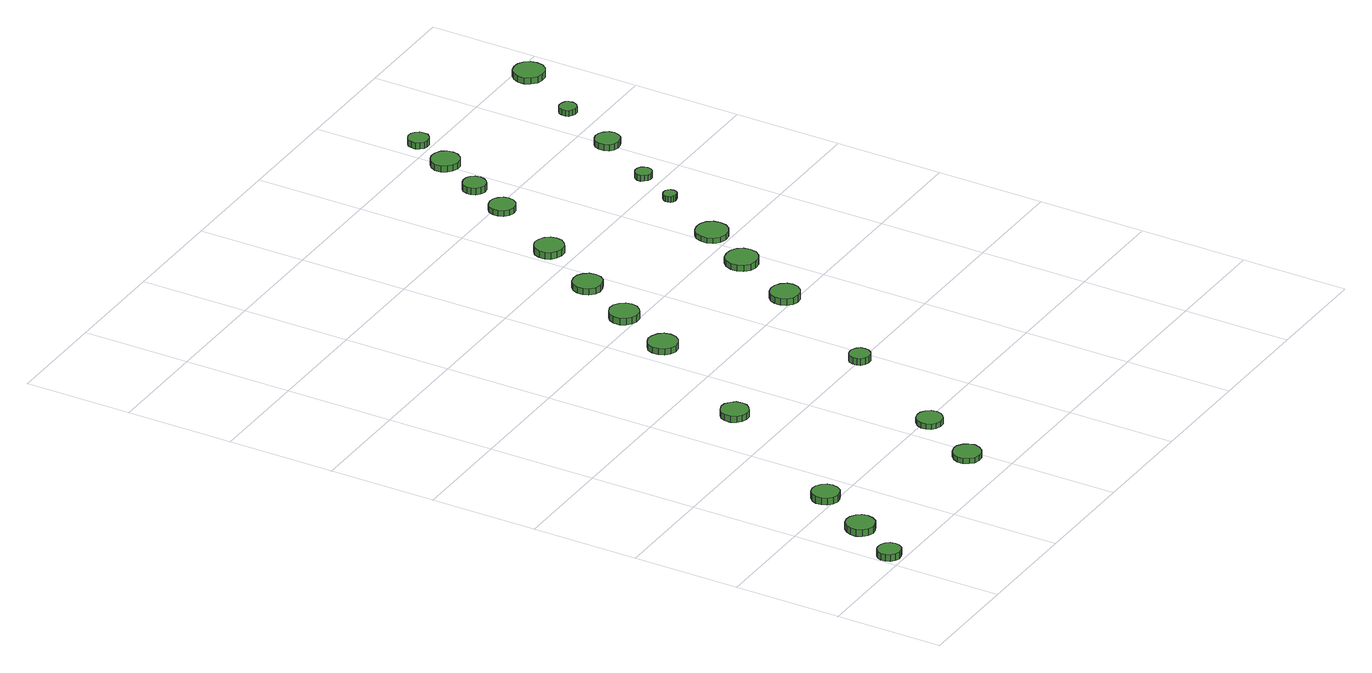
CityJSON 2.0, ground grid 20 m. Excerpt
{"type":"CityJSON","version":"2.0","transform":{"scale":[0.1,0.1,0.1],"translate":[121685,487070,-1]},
"CityObjects":{
"tree1":{"type":"SolitaryVegetationObject","attributes":{"function":"something"},"geometry":[{"type":"MultiSurface","lod":"1","boundaries":[[[0,1,2,3,4,5,6,7,8,9,10,11,12,13,14]],[[15,16,17,18,19,20,21,22,23,24,25,26,27,28,29]],[[0,29,28,1]],[[1,28,27,2]],[[2,27,26,3]],[[3,26,25,4]],[[4,25,24,5]],[[5,24,23,6]],[[6,23,22,7]],[[7,22,21,8]],[[8,21,20,9]],[[9,20,19,10]],[[10,19,18,11]],[[11,18,17,12]],[[12,17,16,13]],[[13,16,15,14]],[[14,15,29,0]]]}]},
"tree2":{"type":"SolitaryVegetationObject","attributes":{"function":"something"},"geometry":[{"type":"MultiSurface","lod":"1","boundaries":[[[30,31,32,33,34,35,36,37,38,39,40,41,42,43,44]],[[45,46,47,48,49,50,51,52,53,54,55,56,57,58,59]],[[30,59,58,31]],[[31,58,57,32]],[[32,57,56,33]],[[33,56,55,34]],[[34,55,54,35]],[[35,54,53,36]],[[36,53,52,37]],[[37,52,51,38]],[[38,51,50,39]],[[39,50,49,40]],[[40,49,48,41]],[[41,48,47,42]],[[42,47,46,43]],[[43,46,45,44]],[[44,45,59,30]]]}]},
"tree3":{"type":"SolitaryVegetationObject","attributes":{"function":"something"},"geometry":[{"type":"MultiSurface","lod":"1","boundaries":[[[60,61,62,63,64,65,66,67,68,69,70,71,72,73,74]],[[75,76,77,78,79,80,81,82,83,84,85,86,87,88,89]],[[60,89,88,61]],[[61,88,87,62]],[[62,87,86,63]],[[63,86,85,64]],[[64,85,84,65]],[[65,84,83,66]],[[66,83,82,67]],[[67,82,81,68]],[[68,81,80,69]],[[69,80,79,70]],[[70,79,78,71]],[[71,78,77,72]],[[72,77,76,73]],[[73,76,75,74]],[[74,75,89,60]]]}]},
"tree4":{"type":"SolitaryVegetationObject","attributes":{"function":"something"},"geometry":[{"type":"MultiSurface","lod":"1","boundaries":[[[90,91,92,93,94,95,96,97,98,99,100,101,102,103,104]],[[105,106,107,108,109,110,111,112,113,114,115,116,117,118,119]],[[90,119,118,91]],[[91,118,117,92]],[[92,117,116,93]],[[93,116,115,94]],[[94,115,114,95]],[[95,114,113,96]],[[96,113,112,97]],[[97,112,111,98]],[[98,111,110,99]],[[99,110,109,100]],[[100,109,108,101]],[[101,108,107,102]],[[102,107,106,103]],[[103,106,105,104]],[[104,105,119,90]]]}]},
"tree5":{"type":"SolitaryVegetationObject","attributes":{"function":"something"},"geometry":[{"type":"MultiSurface","lod":"1","boundaries":[[[120,121,122,123,124,125,126,127,128,129,130,131,132,133,134]],[[135,136,137,138,139,140,141,142,143,144,145,146,147,148,149]],[[120,149,148,121]],[[121,148,147,122]],[[122,147,146,123]],[[123,146,145,124]],[[124,145,144,125]],[[125,144,143,126]],[[126,143,142,127]],[[127,142,141,128]],[[128,141,140,129]],[[129,140,139,130]],[[130,139,138,131]],[[131,138,137,132]],[[132,137,136,133]],[[133,136,135,134]],[[134,135,149,120]]]}]},
"tree6":{"type":"SolitaryVegetationObject","attributes":{"function":"something"},"geometry":[{"type":"MultiSurface","lod":"1","boundaries":[[[150,151,152,153,154,155,156,157,158,159,160,161,162,163,164]],[[165,166,167,168,169,170,171,172,173,174,175,176,177,178,179]],[[150,179,178,151]],[[151,178,177,152]],[[152,177,176,153]],[[153,176,175,154]],[[154,175,174,155]],[[155,174,173,156]],[[156,173,172,157]],[[157,172,171,158]],[[158,171,170,159]],[[159,170,169,160]],[[160,169,168,161]],[[161,168,167,162]],[[162,167,166,163]],[[163,166,165,164]],[[164,165,179,150]]]}]},
"tree7":{"type":"SolitaryVegetationObject","attributes":{"function":"something"},"geometry":[{"type":"MultiSurface","lod":"1","boundaries":[[[180,181,182,183,184,185,186,187,188,189,190,191,192,193,194]],[[195,196,197,198,199,200,201,202,203,204,205,206,207,208,209]],[[180,209,208,181]],[[181,208,207,182]],[[182,207,206,183]],[[183,206,205,184]],[[184,205,204,185]],[[185,204,203,186]],[[186,203,202,187]],[[187,202,201,188]],[[188,201,200,189]],[[189,200,199,190]],[[190,199,198,191]],[[191,198,197,192]],[[192,197,196,193]],[[193,196,195,194]],[[194,195,209,180]]]}]},
"tree8":{"type":"SolitaryVegetationObject","attributes":{"function":"something"},"geometry":[{"type":"MultiSurface","lod":"1","boundaries":[[[210,211,212,213,214,215,216,217,218,219,220,221,222,223,224]],[[225,226,227,228,229,230,231,232,233,234,235,236,237,238,239]],[[210,239,238,211]],[[211,238,237,212]],[[212,237,236,213]],[[213,236,235,214]],[[214,235,234,215]],[[215,234,233,216]],[[216,233,232,217]],[[217,232,231,218]],[[218,231,230,219]],[[219,230,229,220]],[[220,229,228,221]],[[221,228,227,222]],[[222,227,226,223]],[[223,226,225,224]],[[224,225,239,210]]]}]},
"tree9":{"type":"SolitaryVegetationObject","attributes":{"function":"something"},"geometry":[{"type":"MultiSurface","lod":"1","boundaries":[[[240,241,242,243,244,245,246,247,248,249,250,251,252,253,254]],[[255,256,257,258,259,260,261,262,263,264,265,266,267,268,269]],[[240,269,268,241]],[[241,268,267,242]],[[242,267,266,243]],[[243,266,265,244]],[[244,265,264,245]],[[245,264,263,246]],[[246,263,262,247]],[[247,262,261,248]],[[248,261,260,249]],[[249,260,259,250]],[[250,259,258,251]],[[251,258,257,252]],[[252,257,256,253]],[[253,256,255,254]],[[254,255,269,240]]]}]},
"tree10":{"type":"SolitaryVegetationObject","attributes":{"function":"something"},"geometry":[{"type":"MultiSurface","lod":"1","boundaries":[[[270,271,272,273,274,275,276,277,278,279,280,281,282,283,284]],[[285,286,287,288,289,290,291,292,293,294,295,296,297,298,299]],[[270,299,298,271]],[[271,298,297,272]],[[272,297,296,273]],[[273,296,295,274]],[[274,295,294,275]],[[275,294,293,276]],[[276,293,292,277]],[[277,292,291,278]],[[278,291,290,279]],[[279,290,289,280]],[[280,289,288,281]],[[281,288,287,282]],[[282,287,286,283]],[[283,286,285,284]],[[284,285,299,270]]]}]},
"tree11":{"type":"SolitaryVegetationObject","attributes":{"function":"something"},"geometry":[{"type":"MultiSurface","lod":"1","boundaries":[[[300,301,302,303,304,305,306,307,308,309,310,311,312,313,314]],[[315,316,317,318,319,320,321,322,323,324,325,326,327,328,329]],[[300,329,328,301]],[[301,328,327,302]],[[302,327,326,303]],[[303,326,325,304]],[[304,325,324,305]],[[305,324,323,306]],[[306,323,322,307]],[[307,322,321,308]],[[308,321,320,309]],[[309,320,319,310]],[[310,319,318,311]],[[311,318,317,312]],[[312,317,316,313]],[[313,316,315,314]],[[314,315,329,300]]]}]},
"tree12":{"type":"SolitaryVegetationObject","attributes":{"function":"something"},"geometry":[{"type":"MultiSurface","lod":"1","boundaries":[[[330,331,332,333,334,335,336,337,338,339,340,341,342,343,344]],[[345,346,347,348,349,350,351,352,353,354,355,356,357,358,359]],[[330,359,358,331]],[[331,358,357,332]],[[332,357,356,333]],[[333,356,355,334]],[[334,355,354,335]],[[335,354,353,336]],[[336,353,352,337]],[[337,352,351,338]],[[338,351,350,339]],[[339,350,349,340]],[[340,349,348,341]],[[341,348,347,342]],[[342,347,346,343]],[[343,346,345,344]],[[344,345,359,330]]]}]},
"tree13":{"type":"SolitaryVegetationObject","attributes":{"function":"something"},"geometry":[{"type":"MultiSurface","lod":"1","boundaries":[[[360,361,362,363,364,365,366,367,368,369,370,371,372,373,374]],[[375,376,377,378,379,380,381,382,383,384,385,386,387,388,389]],[[360,389,388,361]],[[361,388,387,362]],[[362,387,386,363]],[[363,386,385,364]],[[364,385,384,365]],[[365,384,383,366]],[[366,383,382,367]],[[367,382,381,368]],[[368,381,380,369]],[[369,380,379,370]],[[370,379,378,371]],[[371,378,377,372]],[[372,377,376,373]],[[373,376,375,374]],[[374,375,389,360]]]}]},
"tree14":{"type":"SolitaryVegetationObject","attributes":{"function":"something"},"geometry":[{"type":"MultiSurface","lod":"1","boundaries":[[[390,391,392,393,394,395,396,397,398,399,400,401,402,403,404]],[[405,406,407,408,409,410,411,412,413,414,415,416,417,418,419]],[[390,419,418,391]],[[391,418,417,392]],[[392,417,416,393]],[[393,416,415,394]],[[394,415,414,395]],[[395,414,413,396]],[[396,413,412,397]],[[397,412,411,398]],[[398,411,410,399]],[[399,410,409,400]],[[400,409,408,401]],[[401,408,407,402]],[[402,407,406,403]],[[403,406,405,404]],[[404,405,419,390]]]}]},
"tree15":{"type":"SolitaryVegetationObject","attributes":{"function":"something"},"geometry":[{"type":"MultiSurface","lod":"1","boundaries":[[[420,421,422,423,424,425,426,427,428,429,430,431,432,433,434]],[[435,436,437,438,439,440,441,442,443,444,445,446,447,448,449]],[[420,449,448,421]],[[421,448,447,422]],[[422,447,446,423]],[[423,446,445,424]],[[424,445,444,425]],[[425,444,443,426]],[[426,443,442,427]],[[427,442,441,428]],[[428,441,440,429]],[[429,440,439,430]],[[430,439,438,431]],[[431,438,437,432]],[[432,437,436,433]],[[433,436,435,434]],[[434,435,449,420]]]}]},
"tree16":{"type":"SolitaryVegetationObject","attributes":{"function":"something"},"geometry":[{"type":"MultiSurface","lod":"1","boundaries":[[[450,451,452,453,454,455,456,457,458,459,460,461,462,463,464]],[[465,466,467,468,469,470,471,472,473,474,475,476,477,478,479]],[[450,479,478,451]],[[451,478,477,452]],[[452,477,476,453]],[[453,476,475,454]],[[454,475,474,455]],[[455,474,473,456]],[[456,473,472,457]],[[457,472,471,458]],[[458,471,470,459]],[[459,470,469,460]],[[460,469,468,461]],[[461,468,467,462]],[[462,467,466,463]],[[463,466,465,464]],[[464,465,479,450]]]}]},
"tree17":{"type":"SolitaryVegetationObject","attributes":{"function":"something"},"geometry":[{"type":"MultiSurface","lod":"1","boundaries":[[[480,481,482,483,484,485,486,487,488,489,490,491,492,493,494]],[[495,496,497,498,499,500,501,502,503,504,505,506,507,508,509]],[[480,509,508,481]],[[481,508,507,482]],[[482,507,506,483]],[[483,506,505,484]],[[484,505,504,485]],[[485,504,503,486]],[[486,503,502,487]],[[487,502,501,488]],[[488,501,500,489]],[[489,500,499,490]],[[490,499,498,491]],[[491,498,497,492]],[[492,497,496,493]],[[493,496,495,494]],[[494,495,509,480]]]}]},
"tree18":{"type":"SolitaryVegetationObject","attributes":{"function":"something"},"geometry":[{"type":"MultiSurface","lod":"1","boundaries":[[[510,511,512,513,514,515,516,517,518,519,520,521,522,523,524]],[[525,526,527,528,529,530,531,532,533,534,535,536,537,538,539]],[[510,539,538,511]],[[511,538,537,512]],[[512,537,536,513]],[[513,536,535,514]],[[514,535,534,515]],[[515,534,533,516]],[[516,533,532,517]],[[517,532,531,518]],[[518,531,530,519]],[[519,530,529,520]],[[520,529,528,521]],[[521,528,527,522]],[[522,527,526,523]],[[523,526,525,524]],[[524,525,539,510]]]}]},
"tree19":{"type":"SolitaryVegetationObject","attributes":{"function":"something"},"geometry":[{"type":"MultiSurface","lod":"1","boundaries":[[[540,541,542,543,544,545,546,547,548,549,550,551,552,553,554]],[[555,556,557,558,559,560,561,562,563,564,565,566,567,568,569]],[[540,569,568,541]],[[541,568,567,542]],[[542,567,566,543]],[[543,566,565,544]],[[544,565,564,545]],[[545,564,563,546]],[[546,563,562,547]],[[547,562,561,548]],[[548,561,560,549]],[[549,560,559,550]],[[550,559,558,551]],[[551,558,557,552]],[[552,557,556,553]],[[553,556,555,554]],[[554,555,569,540]]]}]},
"tree20":{"type":"SolitaryVegetationObject","attributes":{"function":"something"},"geometry":[{"type":"MultiSurface","lod":"1","boundaries":[[[570,571,572,573,574,575,576,577,578,579,580,581,582,583,584]],[[585,586,587,588,589,590,591,592,593,594,595,596,597,598,599]],[[570,599,598,571]],[[571,598,597,572]],[[572,597,596,573]],[[573,596,595,574]],[[574,595,594,575]],[[575,594,593,576]],[[576,593,592,577]],[[577,592,591,578]],[[578,591,590,579]],[[579,590,589,580]],[[580,589,588,581]],[[581,588,587,582]],[[582,587,586,583]],[[583,586,585,584]],[[584,585,599,570]]]}]},
"tree21":{"type":"SolitaryVegetationObject","attributes":{"function":"something"},"geometry":[{"type":"MultiSurface","lod":"1","boundaries":[[[600,601,602,603,604,605,606,607,608,609,610,611,612,613,614]],[[615,616,617,618,619,620,621,622,623,624,625,626,627,628,629]],[[600,629,628,601]],[[601,628,627,602]],[[602,627,626,603]],[[603,626,625,604]],[[604,625,624,605]],[[605,624,623,606]],[[606,623,622,607]],[[607,622,621,608]],[[608,621,620,609]],[[609,620,619,610]],[[610,619,618,611]],[[611,618,617,612]],[[612,617,616,613]],[[613,616,615,614]],[[614,615,629,600]]]}]},
"tree22":{"type":"SolitaryVegetationObject","attributes":{"function":"something"},"geometry":[{"type":"MultiSurface","lod":"1","boundaries":[[[630,631,632,633,634,635,636,637,638,639,640,641,642,643,644]],[[645,646,647,648,649,650,651,652,653,654,655,656,657,658,659]],[[630,659,658,631]],[[631,658,657,632]],[[632,657,656,633]],[[633,656,655,634]],[[634,655,654,635]],[[635,654,653,636]],[[636,653,652,637]],[[637,652,651,638]],[[638,651,650,639]],[[639,650,649,640]],[[640,649,648,641]],[[641,648,647,642]],[[642,647,646,643]],[[643,646,645,644]],[[644,645,659,630]]]}]},
"tree23":{"type":"SolitaryVegetationObject","attributes":{"function":"something"},"geometry":[{"type":"MultiSurface","lod":"1","boundaries":[[[660,661,662,663,664,665,666,667,668,669,670,671,672,673,674]],[[675,676,677,678,679,680,681,682,683,684,685,686,687,688,689]],[[660,689,688,661]],[[661,688,687,662]],[[662,687,686,663]],[[663,686,685,664]],[[664,685,684,665]],[[665,684,683,666]],[[666,683,682,667]],[[667,682,681,668]],[[668,681,680,669]],[[669,680,679,670]],[[670,679,678,671]],[[671,678,677,672]],[[672,677,676,673]],[[673,676,675,674]],[[674,675,689,660]]]}]}
},
"vertices":[
[44,26,20],[42,35,20],[37,42,20],[29,46,20],[20,47,20],[12,45,20],[5,39,20],[2,31,20],[2,22,20],[5,14,20],[12,8,20],[20,5,20],[29,6,20],[37,10,20],[42,17,20],[42,17,7],[37,10,7],[29,6,7],[20,5,7],[12,8,7],[5,14,7],[2,22,7],[2,31,7],[5,39,7],[12,45,7],[20,47,7],[29,46,7],[37,42,7],[42,35,7],[44,26,7],
[105,115,19],[102,126,19],[96,134,19],[86,140,19],[75,141,19],[65,138,19],[57,130,19],[52,120,19],[52,109,19],[57,99,19],[65,92,19],[75,88,19],[86,90,19],[96,95,19],[102,104,19],[102,104,6],[96,95,6],[86,90,6],[75,88,6],[65,92,6],[57,99,6],[52,109,6],[52,120,6],[57,130,6],[65,138,6],[75,141,6],[86,140,6],[96,134,6],[102,126,6],[105,115,6],
[165,219,19],[163,229,19],[157,237,19],[148,243,19],[138,244,19],[128,241,19],[120,234,19],[116,224,19],[116,214,19],[120,204,19],[128,197,19],[138,194,19],[148,195,19],[157,200,19],[163,209,19],[163,209,6],[157,200,6],[148,195,6],[138,194,6],[128,197,6],[120,204,6],[116,214,6],[116,224,6],[120,234,6],[128,241,6],[138,244,6],[148,243,6],[157,237,6],[163,229,6],[165,219,6],
[411,79,15],[408,90,15],[402,98,15],[393,104,15],[383,105,15],[372,101,15],[365,94,15],[360,85,15],[360,74,15],[365,64,15],[372,57,15],[383,54,15],[393,55,15],[402,60,15],[408,69,15],[408,69,5],[402,60,5],[393,55,5],[383,54,5],[372,57,5],[365,64,5],[360,74,5],[360,85,5],[365,94,5],[372,101,5],[383,105,5],[393,104,5],[402,98,5],[408,90,5],[411,79,5],
[327,490,22],[325,501,22],[318,509,22],[309,515,22],[299,516,22],[289,512,22],[281,505,22],[277,496,22],[277,485,22],[281,475,22],[289,468,22],[299,465,22],[309,466,22],[318,472,22],[325,480,22],[325,480,10],[318,472,10],[309,466,10],[299,465,10],[289,468,10],[281,475,10],[277,485,10],[277,496,10],[281,505,10],[289,512,10],[299,516,10],[309,515,10],[318,509,10],[325,501,10],[327,490,10],
[477,192,15],[475,202,15],[469,210,15],[461,215,15],[451,216,15],[441,213,15],[434,206,15],[430,197,15],[430,187,15],[434,178,15],[441,172,15],[451,169,15],[461,170,15],[469,175,15],[475,183,15],[475,183,5],[469,175,5],[461,170,5],[451,169,5],[441,172,5],[434,178,5],[430,187,5],[430,197,5],[434,206,5],[441,213,5],[451,216,5],[461,215,5],[469,210,5],[475,202,5],[477,192,5],
[466,711,24],[464,722,24],[457,731,24],[447,736,24],[436,738,24],[426,734,24],[417,727,24],[413,717,24],[413,705,24],[417,695,24],[426,688,24],[436,684,24],[447,685,24],[457,691,24],[464,700,24],[464,700,12],[457,691,12],[447,685,12],[436,684,12],[426,688,12],[417,695,12],[413,705,12],[413,717,12],[417,727,12],[426,734,12],[436,738,12],[447,736,12],[457,731,12],[464,722,12],[466,711,12],
[589,397,24],[588,405,24],[583,411,24],[576,415,24],[569,416,24],[561,414,24],[555,409,24],[552,401,24],[552,393,24],[555,386,24],[561,381,24],[569,379,24],[576,379,24],[583,383,24],[588,390,24],[588,390,11],[583,383,11],[576,379,11],[569,379,11],[561,381,11],[555,386,11],[552,393,11],[552,401,11],[555,409,11],[561,414,11],[569,416,11],[576,415,11],[583,411,11],[588,405,11],[589,397,11],
[530,824,19],[528,835,19],[521,844,19],[512,850,19],[500,851,19],[490,847,19],[482,840,19],[477,830,19],[477,818,19],[482,808,19],[490,801,19],[500,797,19],[512,798,19],[521,804,19],[528,813,19],[528,813,6],[521,804,6],[512,798,6],[500,797,6],[490,801,6],[482,808,6],[477,818,6],[477,830,6],[482,840,6],[490,847,6],[500,851,6],[512,850,6],[521,844,6],[528,835,6],[530,824,6],
[590,930,17],[588,941,17],[581,950,17],[572,956,17],[560,957,17],[550,954,17],[541,946,17],[537,936,17],[537,925,17],[541,915,17],[550,907,17],[560,904,17],[572,905,17],[581,910,17],[588,919,17],[588,919,5],[581,910,5],[572,905,5],[560,904,5],[550,907,5],[541,915,5],[537,925,5],[537,936,5],[541,946,5],[550,954,5],[560,957,5],[572,956,5],[581,950,5],[588,941,5],[590,930,5],
[718,614,24],[716,624,24],[709,633,24],[699,639,24],[688,640,24],[678,637,24],[669,629,24],[665,619,24],[665,608,24],[669,598,24],[678,590,24],[688,587,24],[699,588,24],[709,594,24],[716,603,24],[716,603,11],[709,594,11],[699,588,11],[688,587,11],[678,590,11],[669,598,11],[665,608,11],[665,619,11],[669,629,11],[678,637,11],[688,640,11],[699,639,11],[709,633,11],[716,624,11],[718,614,11],
[663,1048,18],[661,1059,18],[654,1068,18],[644,1073,18],[633,1075,18],[623,1071,18],[614,1064,18],[610,1053,18],[610,1042,18],[614,1032,18],[623,1025,18],[633,1021,18],[644,1022,18],[654,1028,18],[661,1037,18],[661,1037,5],[654,1028,5],[644,1022,5],[633,1021,5],[623,1025,5],[614,1032,5],[610,1042,5],[610,1053,5],[614,1064,5],[623,1071,5],[633,1075,5],[644,1073,5],[654,1068,5],[661,1059,5],[663,1048,5],
[794,741,18],[792,753,18],[785,763,18],[774,769,18],[762,770,18],[750,767,18],[741,758,18],[736,747,18],[736,735,18],[741,724,18],[750,715,18],[762,712,18],[774,713,18],[785,719,18],[792,729,18],[792,729,6],[785,719,6],[774,713,6],[762,712,6],[750,715,6],[741,724,6],[736,735,6],[736,747,6],[741,758,6],[750,767,6],[762,770,6],[774,769,6],[785,763,6],[792,753,6],[794,741,6],
[851,833,16],[849,845,16],[842,855,16],[831,861,16],[819,862,16],[807,858,16],[798,850,16],[794,839,16],[794,827,16],[798,816,16],[807,808,16],[819,804,16],[831,805,16],[842,811,16],[849,821,16],[849,821,6],[842,811,6],[831,805,6],[819,804,6],[807,808,6],[798,816,6],[794,827,6],[794,839,6],[798,850,6],[807,858,6],[819,862,6],[831,861,6],[842,855,6],[849,845,6],[851,833,6],
[744,1189,16],[742,1198,16],[736,1206,16],[728,1211,16],[718,1212,16],[708,1209,16],[701,1203,16],[697,1194,16],[697,1184,16],[701,1175,16],[708,1168,16],[718,1165,16],[728,1166,16],[736,1171,16],[742,1179,16],[742,1179,5],[736,1171,5],[728,1166,5],[718,1165,5],[708,1168,5],[701,1175,5],[697,1184,5],[697,1194,5],[701,1203,5],[708,1209,5],[718,1212,5],[728,1211,5],[736,1206,5],[742,1198,5],[744,1189,5],
[779,1265,18],[777,1274,18],[772,1281,18],[765,1285,18],[756,1286,18],[748,1283,18],[741,1277,18],[738,1269,18],[738,1261,18],[741,1253,18],[748,1247,18],[756,1244,18],[765,1245,18],[772,1250,18],[777,1257,18],[777,1257,5],[772,1250,5],[765,1245,5],[756,1244,5],[748,1247,5],[741,1253,5],[738,1261,5],[738,1269,5],[741,1277,5],[748,1283,5],[756,1286,5],[765,1285,5],[772,1281,5],[777,1274,5],[779,1265,5],
[907,957,16],[906,962,16],[903,966,16],[899,969,16],[894,969,16],[889,968,16],[885,964,16],[883,960,16],[883,955,16],[885,950,16],[889,947,16],[894,945,16],[899,946,16],[903,948,16],[906,952,16],[906,952,5],[903,948,5],[899,946,5],[894,945,5],[889,947,5],[885,950,5],[883,955,5],[883,960,5],[885,964,5],[889,968,5],[894,969,5],[899,969,5],[903,966,5],[906,962,5],[907,957,5],
[831,1349,17],[829,1360,17],[823,1369,17],[813,1374,17],[802,1375,17],[792,1372,17],[784,1365,17],[779,1355,17],[779,1344,17],[784,1334,17],[792,1327,17],[802,1323,17],[813,1324,17],[823,1330,17],[829,1339,17],[829,1339,5],[823,1330,5],[813,1324,5],[802,1323,5],[792,1327,5],[784,1334,5],[779,1344,5],[779,1355,5],[784,1365,5],[792,1372,5],[802,1375,5],[813,1374,5],[823,1369,5],[829,1360,5],[831,1349,5],
[952,1034,16],[951,1040,16],[947,1045,16],[942,1048,16],[936,1049,16],[930,1047,16],[925,1043,16],[922,1037,16],[922,1030,16],[925,1025,16],[930,1020,16],[936,1019,16],[942,1019,16],[947,1022,16],[951,1027,16],[951,1027,5],[947,1022,5],[942,1019,5],[936,1019,5],[930,1020,5],[925,1025,5],[922,1030,5],[922,1037,5],[925,1043,5],[930,1047,5],[936,1049,5],[942,1048,5],[947,1045,5],[951,1040,5],[952,1034,5],
[863,1425,17],[862,1432,17],[857,1439,17],[850,1443,17],[842,1444,17],[835,1441,17],[829,1436,17],[826,1429,17],[826,1421,17],[829,1414,17],[835,1408,17],[842,1406,17],[850,1407,17],[857,1411,17],[862,1417,17],[862,1417,5],[857,1411,5],[850,1407,5],[842,1406,5],[835,1408,5],[829,1414,5],[826,1421,5],[826,1429,5],[829,1436,5],[835,1441,5],[842,1444,5],[850,1443,5],[857,1439,5],[862,1432,5],[863,1425,5],
[1026,1142,17],[1024,1151,17],[1018,1159,17],[1010,1164,17],[1001,1165,17],[992,1162,17],[985,1156,17],[981,1147,17],[981,1137,17],[985,1129,17],[992,1123,17],[1001,1120,17],[1010,1121,17],[1018,1125,17],[1024,1133,17],[1024,1133,5],[1018,1125,5],[1010,1121,5],[1001,1120,5],[992,1123,5],[985,1129,5],[981,1137,5],[981,1147,5],[985,1156,5],[992,1162,5],[1001,1165,5],[1010,1164,5],[1018,1159,5],[1024,1151,5],[1026,1142,5],
[1082,1256,16],[1080,1263,16],[1077,1268,16],[1071,1271,16],[1064,1272,16],[1058,1270,16],[1053,1266,16],[1050,1260,16],[1050,1253,16],[1053,1247,16],[1058,1243,16],[1064,1241,16],[1071,1241,16],[1077,1245,16],[1080,1250,16],[1080,1250,5],[1077,1245,5],[1071,1241,5],[1064,1241,5],[1058,1243,5],[1053,1247,5],[1050,1253,5],[1050,1260,5],[1053,1266,5],[1058,1270,5],[1064,1272,5],[1071,1271,5],[1077,1268,5],[1080,1263,5],[1082,1256,5],
[1167,1375,17],[1165,1386,17],[1158,1396,17],[1148,1402,17],[1136,1403,17],[1125,1400,17],[1116,1392,17],[1111,1381,17],[1111,1369,17],[1116,1358,17],[1125,1350,17],[1136,1347,17],[1148,1348,17],[1158,1354,17],[1165,1363,17],[1165,1363,5],[1158,1354,5],[1148,1348,5],[1136,1347,5],[1125,1350,5],[1116,1358,5],[1111,1369,5],[1111,1381,5],[1116,1392,5],[1125,1400,5],[1136,1403,5],[1148,1402,5],[1158,1396,5],[1165,1386,5],[1167,1375,5]
]}
